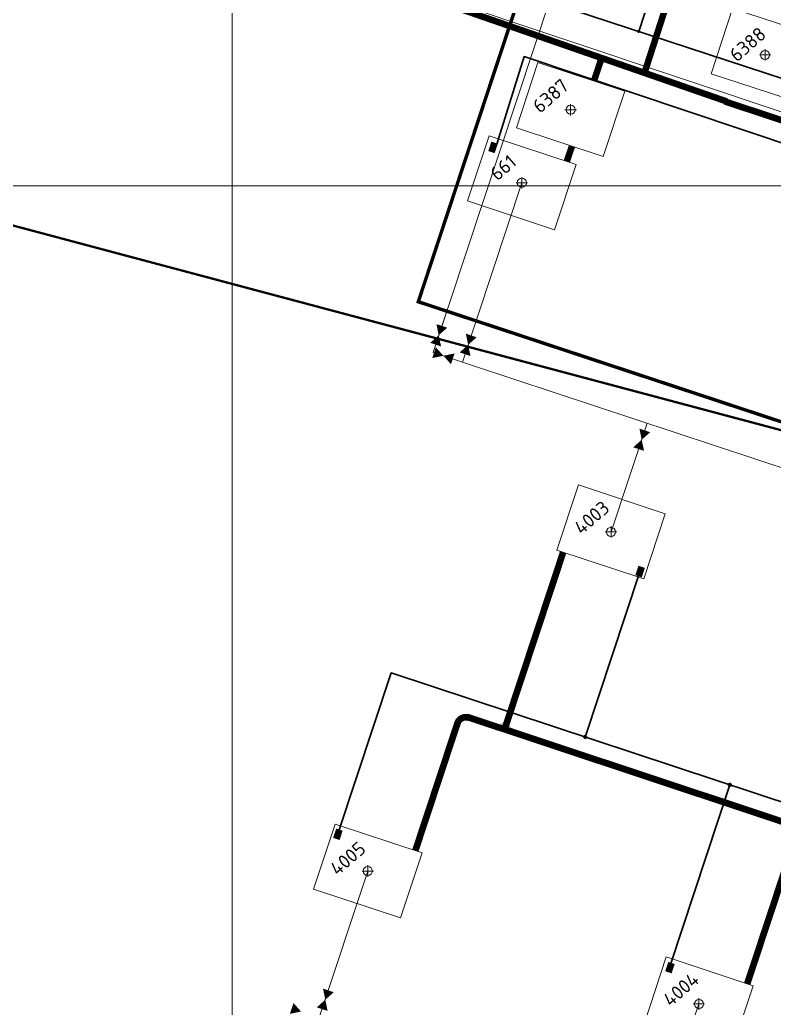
# Model space of a CAD drawing. Header units: millimetres. Extents: x 519 to 9564855, y -810 to 5021775.
# Drawn here: x 9523814 to 9524474, y 4999281 to 5000145 of the extents above; entities that cross this region are included whole.
import ezdxf

# ---------------------------------------------------------------- set-up
doc = ezdxf.new("R2010")
doc.units = ezdxf.units.MM
doc.header["$LTSCALE"] = 2
doc.header["$MEASUREMENT"] = 0
doc.header["$PDMODE"] = 2
doc.header["$PDSIZE"] = 5
doc.linetypes.add('DASHED2', pattern=[9.525, 6.35, -3.175])
for name, color, linetype in [('Existing roads', 41, 'Continuous'), ('GRID_PULKOVO', 7, 'Continuous'), ('new 100 wells', 131, 'Continuous'), ('OilColl&Flowlines', 3, 'Continuous'), ('МГ-земельный участок', 7, 'Continuous'), ('Скважины на 2016 год.', 40, 'Continuous')]:
    doc.layers.add(name, color=color, linetype=linetype)
for name, color, linetype, lineweight in [('Новый водовод', 5, 'g_122_vpr', 30), ('проект..газ', 40, 'Continuous', 30), ('Скважины на 2023 год', 201, 'Continuous', 20), ('Электро', 1, 'Continuous', 30), ('Электроснаб', 1, 'Continuous', 18), ('Электроснабжене', 1, 'Continuous', 18)]:
    doc.layers.add(name, color=color, linetype=linetype, lineweight=lineweight)
doc.styles.add('92051501$0$STANDARD', font='simplex.shx')
doc.styles.add('Elect', font='isocpeur.ttf')
doc.styles.add('Line_GUGK', font='')
doc.styles.get('Line_GUGK').set_extended_font_data('Bm431', italic=True)
doc.linetypes.add('g_122_vpr', pattern='A,2,-2,3,-0.6,["Впр",Line_GUGK,S=2,R=0,X=0,Y=-1],-6.4,3,-2,8,-2,8,-2,6', length=45)
doc.linetypes.add('GAS_LINE', pattern='A,0.5,-0.2,["G",92051501$0$STANDARD,S=0.1,R=0,X=-0.1,Y=-0.05],-0.05', length=0.75)
doc.linetypes.add('WTR_LINE', pattern='A,0.5,-0.2,["W",92051501$0$STANDARD,S=0.1,R=0,X=-0.1,Y=-0.05],-0.05', length=0.75)

msp = doc.modelspace()

# ---------------------------------------------------------------- hatches: boundary and pattern name
at = {"layer": 'Existing roads', "lineweight": 0}
h = msp.add_hatch(color=256, dxfattribs=at)
h.paths.add_polyline_path([(9524321.33124, 5000106.20088), (9524319.744, 5000106.79765, 0.155118741), (9524315.21135, 5000116.33466), (9524323.76694, 5000113.58151)])
h.paths.add_polyline_path([(9524322.85694, 5000105.62726), (9524321.33124, 5000106.20088), (9524323.76694, 5000113.58151), (9524332.56288, 5000110.75103, 0.161550784)])
h = msp.add_hatch(color=256, dxfattribs=at)
h.paths.add_polyline_path([(9524240.41001, 4999532.45123), (9524241.99314, 4999531.84366, 0.155118741), (9524246.46066, 4999522.27596), (9524237.92403, 4999525.08738)])
h.paths.add_polyline_path([(9524238.88825, 4999533.03525), (9524240.41001, 4999532.45123), (9524237.92403, 4999525.08738), (9524229.1476, 4999527.97777, 0.161550784)])
at = {"layer": 'Электро'}
for points in [[(9524223.87311, 5000030.31616), (9524229.48535, 5000028.45918), (9524232.19258, 5000036.64104), (9524226.58034, 5000038.49802)], [(9524352.46262, 4999659.58341), (9524358.07485, 4999657.72642), (9524360.78208, 4999665.90828), (9524355.16985, 4999667.76527)], [(9524088.33537, 4999429.91913), (9524093.94761, 4999428.06215), (9524096.65483, 4999436.24401), (9524091.0426, 4999438.10099)], [(9524378.48693, 4999313.3687), (9524384.09916, 4999311.51172), (9524386.80639, 4999319.69358), (9524381.19416, 4999321.55056)]]:
    msp.add_hatch(color=256, dxfattribs=at).paths.add_polyline_path(points)
at = {"layer": 'Электроснаб', "linetype": 'ByBlock', "lineweight": 0}
for points in [[(9524223.87311, 5000030.31616), (9524229.48535, 5000028.45918), (9524232.19258, 5000036.64104), (9524226.58034, 5000038.49802)], [(9524352.46262, 4999659.58341), (9524358.07485, 4999657.72642), (9524360.78208, 4999665.90828), (9524355.16985, 4999667.76527)], [(9524088.33537, 4999429.91913), (9524093.94761, 4999428.06215), (9524096.65483, 4999436.24401), (9524091.0426, 4999438.10099)], [(9524378.48693, 4999313.3687), (9524384.09916, 4999311.51172), (9524386.80639, 4999319.69358), (9524381.19416, 4999321.55056)]]:
    msp.add_hatch(color=1, dxfattribs=at).paths.add_polyline_path(points)
at = {"layer": 'Электроснабжене', "linetype": 'ByBlock', "lineweight": 0}
for points in [[(9524223.87311, 5000030.31616), (9524229.48535, 5000028.45918), (9524232.19258, 5000036.64104), (9524226.58034, 5000038.49802)], [(9524352.46262, 4999659.58341), (9524358.07485, 4999657.72642), (9524360.78208, 4999665.90828), (9524355.16985, 4999667.76527)], [(9524088.33537, 4999429.91913), (9524093.94761, 4999428.06215), (9524096.65483, 4999436.24401), (9524091.0426, 4999438.10099)], [(9524378.48693, 4999313.3687), (9524384.09916, 4999311.51172), (9524386.80639, 4999319.69358), (9524381.19416, 4999321.55056)]]:
    msp.add_hatch(color=1, dxfattribs=at).paths.add_polyline_path(points)

# ---------------------------------------------------------------- linework, layer by layer
at = {"layer": 'Existing roads', "lineweight": 0, "const_width": 5.7, "flags": 128}
for points in [[(9524432.23202, 5000073.65214), (9522733.61558, 5000663.65596)], [(9524437.03849, 5000335.88076), (9524360.41799, 5000098.5963)], [(9524316.19485, 5000091.46073), (9524323.64898, 5000113.60966)], [(9525179.39941, 4999825.82765), (9524430.61292, 5000073.65214)], [(9524292.64764, 5000021.49347), (9524297.04898, 5000034.57144)]]:
    msp.add_lwpolyline(points, dxfattribs=at)
at = {"layer": 'Existing roads', "lineweight": 0, "const_width": 5.8}
for points in [[(9524289.36419, 4999679.63056), (9524237.81805, 4999523.84644)], [(9525007.002, 4999269.33741), (9524205.07757, 4999535.80273)], [(9524160.18086, 4999418.8538), (9524196.88035, 4999529.89761)], [(9524450.21237, 4999302.44485), (9524495.28224, 4999438.65621)]]:
    msp.add_lwpolyline(points, dxfattribs=at)
msp.add_lwpolyline([(9524196.88035, 4999529.89761, -0.467977713), (9524207.90973, 4999534.54515, 1.999802909)], format="xyb", dxfattribs=at)
at = {"layer": 'GRID_PULKOVO', "lineweight": 0}
for p, q in [((9524000, 5011000), (9524000, 4992000)), ((9519000, 5000000), (9533000, 5000000))]:
    msp.add_line(p, q, dxfattribs=at)
at = {"layer": 'new 100 wells', "color": 0, "linetype": 'ByBlock', "lineweight": 0}
for points in [[(9524205.78202, 4999986.67759), (9524281.76254, 4999961.53701), (9524300.61798, 5000018.52241), (9524224.63745, 5000043.66299)], [(9524283.78202, 4999681.47759), (9524359.76254, 4999656.33701), (9524378.61798, 4999713.32241), (9524302.63745, 4999738.46299)], [(9524071.18202, 4999385.07759), (9524147.16254, 4999359.93701), (9524166.01798, 4999416.92241), (9524090.03745, 4999442.06299)], [(9524360.58202, 4999268.87759), (9524436.56254, 4999243.73701), (9524455.41798, 4999300.72241), (9524379.43745, 4999325.86299)]]:
    msp.add_lwpolyline(points, close=True, dxfattribs=at)
for centre in [(9524253.2, 5000002.6), (9524331.2, 4999697.4), (9524118.6, 4999401), (9524408, 4999284.8)]:
    msp.add_circle(centre, 4, dxfattribs=at)
msp.add_point((9524253.2, 5000002.6), dxfattribs=at)
at = {"layer": 'new 100 wells', "color": 0, "linetype": 'ByBlock', "lineweight": 0, "ltscale": 80}
for p in [(9524331.2, 4999697.4), (9524118.6, 4999401), (9524408, 4999284.8)]:
    msp.add_point(p, dxfattribs=at)
at = {"layer": 'OilColl&Flowlines', "linetype": 'ByBlock', "lineweight": 0}
msp.add_line((9524356.30846, 5000399.64749), (9524175.86766, 4999854.2821), dxfattribs=at)
at = {"layer": 'OilColl&Flowlines', "lineweight": 0}
for p, q in [((9524253.2, 5000002.6), (9524201.3385, 4999845.85426)), ((9524175.86766, 4999854.2821), (9524185.95626, 4999884.77214)), ((9525111.75628, 4999544.61351), (9524175.86766, 4999854.2821)), ((9524331.2, 4999697.4), (9524362.659, 4999792.47623)), ((9524118.6, 4999401), (9524076.21147, 4999272.89227)), ((9524408, 4999284.8), (9524371.70814, 4999175.11778))]:
    msp.add_line(p, q, dxfattribs=at)
for points in [[(9524188.03356, 4999875.87035), (9524180.61753, 4999869.26487), (9524178.60503, 4999878.99008)], [(9524188.03356, 4999875.87035), (9524180.61753, 4999869.26487), (9524178.60503, 4999878.99008)], [(9524182.63003, 4999859.53966), (9524173.2015, 4999862.65939), (9524180.61753, 4999869.26487)], [(9524182.63003, 4999859.53966), (9524173.2015, 4999862.65939), (9524180.61753, 4999869.26487)], [(9524213.75006, 4999867.52521), (9524206.33403, 4999860.91973), (9524204.32153, 4999870.64494)], [(9524174.97137, 4999849.34827), (9524178.0911, 4999858.7768), (9524184.69658, 4999851.36077)], [(9524208.34653, 4999851.19452), (9524198.918, 4999854.31425), (9524206.33403, 4999860.91973)], [(9524191.30206, 4999843.94474), (9524184.69658, 4999851.36077), (9524194.42179, 4999853.37327)], [(9524365.41831, 4999784.55271), (9524358.00228, 4999777.94723), (9524355.98978, 4999787.67244)], [(9524360.01478, 4999768.22202), (9524350.58625, 4999771.34175), (9524358.00228, 4999777.94723)], [(9524088.92236, 4999295.0771), (9524081.50633, 4999288.47162), (9524079.49383, 4999298.19683)], [(9524083.51883, 4999278.74641), (9524074.0903, 4999281.86614), (9524081.50633, 4999288.47162)], [(9524050.55935, 4999276.1497), (9524053.67908, 4999285.57823), (9524060.28456, 4999278.1622)]]:
    msp.add_solid(points, dxfattribs=at)
at = {"layer": 'МГ-земельный участок', "color": 34, "linetype": 'DASHED2', "lineweight": 25, "ltscale": 5, "const_width": 2}
msp.add_lwpolyline([(9522271, 4999525), (9527884, 4997830), (9530104, 4997995), (9529358.40073, 4998522.43877), (9528467.29836, 4998113.15535), (9526935, 4999132), (9522496, 5000315), (9522167.80801, 4999999.48247)], close=True, dxfattribs=at)
at = {"layer": 'Новый водовод', "color": 5, "linetype": 'WTR_LINE', "lineweight": 0, "ltscale": 40, "const_width": 3}
msp.add_lwpolyline([(9524314.11, 5000356), (9524162.76, 4999898.57), (9526008.05, 4999288)], dxfattribs=at)
at = {"layer": 'проект..газ', "color": 4, "linetype": 'GAS_LINE', "lineweight": 0, "ltscale": 20}
msp.add_line((9524161.812, 5000171.111, -0.133), (9524878.245, 4999931.06, 0.399), dxfattribs=at)
at = {"layer": 'Скважины на 2016 год.', "color": 0, "linetype": 'ByBlock', "lineweight": 0, "elevation": 0.00008}
msp.add_lwpolyline([(9524248.44998, 5000050.65197), (9524324.43051, 5000025.51139), (9524343.28594, 5000082.49678), (9524267.30542, 5000107.63736)], close=True, dxfattribs=at)
at = {"layer": 'Скважины на 2016 год.', "color": 0, "linetype": 'ByBlock', "lineweight": 0}
msp.add_circle((9524295.9, 5000066.4), 4, dxfattribs=at)
msp.add_point((9524295.9, 5000066.4), dxfattribs=at)
at = {"layer": 'Скважины на 2023 год', "color": 0, "linetype": 'ByBlock', "lineweight": 0}
msp.add_lwpolyline([(9524418.70241, 5000097.84789), (9524494.78693, 5000073.12653), (9524513.32795, 5000130.18992), (9524437.24343, 5000154.91128)], close=True, dxfattribs=at)
msp.add_circle((9524465.8, 5000114.3), 4, dxfattribs=at)
msp.add_point((9524465.8, 5000114.3), dxfattribs=at)
at = {"layer": 'Электро', "ltscale": 0.5}
for p, q in [((9524418.4983, 5000329.12645, 0), (9524355.37604, 5000134.8561, 0)), ((9524202.35185, 5000185.07789, 0), (9524483.4056, 5000092.83743, 0)), ((9524231.51413, 5000036.28674, -0.00001), (9524255.39439, 5000113.04476, 0)), ((9524842.63922, 4999915.83732, 0), (9524255.39439, 5000113.04476, 0)), ((9524355.77599, 4999660.63904, 0), (9524308.62137, 4999518.12709, 0)), ((9524092.94889, 4999435.35662, 0), (9524138.91597, 4999574.27953, 0)), ((9524972.11108, 4999298.59036, 0), (9524138.91597, 4999574.27953, 0)), ((9524383.12772, 4999319.31798, 0), (9524435.06648, 4999476.28869, 0))]:
    msp.add_line(p, q, dxfattribs=at)
at = {"layer": 'Электро'}
for start, end in [(162, 342), (342, 162)]:
    msp.add_arc((9524355.37604, 5000134.8561, 0), 0.75, start, end, dxfattribs=at)
at = {"layer": 'Электро', "ltscale": 25}
for centre, start, end in [((9524308.62091, 4999518.12724, 0), 162, 342), ((9524308.62137, 4999518.12709, 0), 162, 342), ((9524308.62091, 4999518.12724, 0), 342, 162), ((9524308.62137, 4999518.12709, 0), 342, 162), ((9524435.0663, 4999476.28815, 0), 162, 342), ((9524435.0663, 4999476.28815, 0), 342, 162)]:
    msp.add_arc(centre, 1.25, start, end, dxfattribs=at)
at = {"layer": 'Электроснаб', "color": 1, "linetype": 'ByBlock', "lineweight": 0, "ltscale": 0.5}
for p, q in [((9524418.4983, 5000329.12645, 0), (9524355.37604, 5000134.8561, 0)), ((9524202.35185, 5000185.07789, 0), (9524483.4056, 5000092.83743, 0)), ((9524231.51413, 5000036.28674, -0.00001), (9524255.39439, 5000113.04476, 0)), ((9524842.63922, 4999915.83732, 0), (9524255.39439, 5000113.04476, 0)), ((9524355.77599, 4999660.63904, 0), (9524308.62137, 4999518.12709, 0)), ((9524092.94889, 4999435.35662, 0), (9524138.91597, 4999574.27953, 0)), ((9524972.11108, 4999298.59036, 0), (9524138.91597, 4999574.27953, 0)), ((9524383.12772, 4999319.31798, 0), (9524435.06648, 4999476.28869, 0))]:
    msp.add_line(p, q, dxfattribs=at)
at = {"layer": 'Электроснаб', "color": 1, "linetype": 'ByBlock', "lineweight": 0}
for start, end in [(162, 342), (342, 162)]:
    msp.add_arc((9524355.37604, 5000134.8561, 0), 0.75, start, end, dxfattribs=at)
at = {"layer": 'Электроснаб', "color": 1, "linetype": 'ByBlock', "lineweight": 0, "ltscale": 25}
for centre, start, end in [((9524308.62091, 4999518.12724, 0), 162, 342), ((9524308.62137, 4999518.12709, 0), 162, 342), ((9524308.62091, 4999518.12724, 0), 342, 162), ((9524308.62137, 4999518.12709, 0), 342, 162), ((9524435.0663, 4999476.28815, 0), 162, 342), ((9524435.0663, 4999476.28815, 0), 342, 162)]:
    msp.add_arc(centre, 1.25, start, end, dxfattribs=at)
at = {"layer": 'Электроснабжене', "color": 1, "linetype": 'ByBlock', "lineweight": 0, "ltscale": 0.5}
for p, q in [((9524418.4983, 5000329.12645, 0), (9524355.37604, 5000134.8561, 0)), ((9524202.35185, 5000185.07789, 0), (9524483.4056, 5000092.83743, 0)), ((9524231.51413, 5000036.28674, -0.00001), (9524255.39439, 5000113.04476, 0)), ((9524842.63922, 4999915.83732, 0), (9524255.39439, 5000113.04476, 0)), ((9524355.77599, 4999660.63904, 0), (9524308.62137, 4999518.12709, 0)), ((9524092.94889, 4999435.35662, 0), (9524138.91597, 4999574.27953, 0)), ((9524972.11108, 4999298.59036, 0), (9524138.91597, 4999574.27953, 0)), ((9524383.12772, 4999319.31798, 0), (9524435.06648, 4999476.28869, 0))]:
    msp.add_line(p, q, dxfattribs=at)
at = {"layer": 'Электроснабжене', "color": 1, "linetype": 'ByBlock', "lineweight": 0}
for start, end in [(162, 342), (342, 162)]:
    msp.add_arc((9524355.37604, 5000134.8561, 0), 0.75, start, end, dxfattribs=at)
at = {"layer": 'Электроснабжене', "color": 1, "linetype": 'ByBlock', "lineweight": 0, "ltscale": 25}
for centre, start, end in [((9524308.62091, 4999518.12724, 0), 162, 342), ((9524308.62137, 4999518.12709, 0), 162, 342), ((9524308.62091, 4999518.12724, 0), 342, 162), ((9524308.62137, 4999518.12709, 0), 342, 162), ((9524435.0663, 4999476.28815, 0), 162, 342), ((9524435.0663, 4999476.28815, 0), 342, 162)]:
    msp.add_arc(centre, 1.25, start, end, dxfattribs=at)

# ---------------------------------------------------------------- texts
at = {"layer": 'new 100 wells', "color": 0, "linetype": 'ByBlock', "lineweight": 0, "style": 'Elect'}
for s, p in [('661', (9524231.92767, 5000003.6212)), ('4003', (9524305.42623, 4999694.25442)), ('4005', (9524092.12278, 4999396.17514)), ('4004', (9524383.20054, 4999281.70278))]:
    msp.add_text(s, height=12, rotation=41, dxfattribs=at).set_placement(p)
at = {"layer": 'Скважины на 2016 год.', "color": 0, "linetype": 'ByBlock', "lineweight": 0, "style": 'Elect'}
msp.add_text('6387', height=12, rotation=41, dxfattribs=at).set_placement((9524269.19636, 5000062.67018))
at = {"layer": 'Скважины на 2023 год', "color": 0, "linetype": 'ByBlock', "lineweight": 0, "style": 'Elect'}
msp.add_text('6388', height=12, rotation=41, dxfattribs=at).set_placement((9524441.22504, 5000107.51698))

doc.saveas('drawing.dxf')
